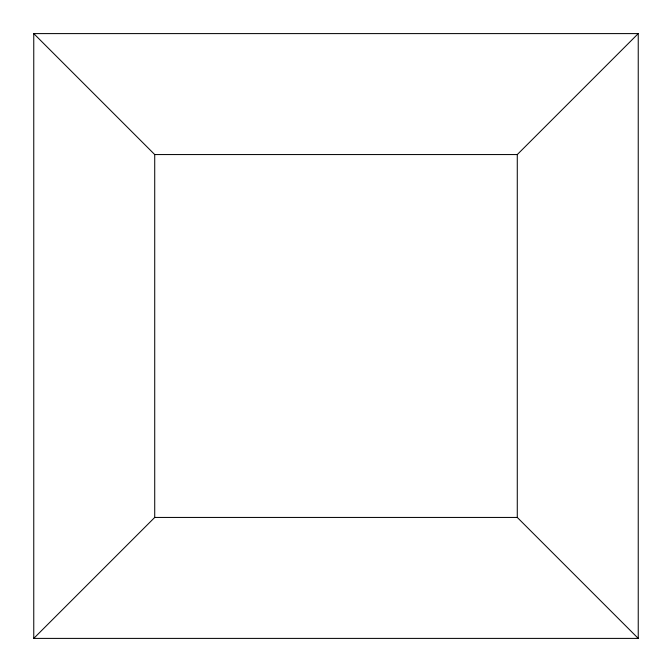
<?xml version="1.0" encoding="UTF-8"?>
<svg xmlns="http://www.w3.org/2000/svg" width="672" height="672" viewBox="0 0 672 672"><rect width="100%" height="100%" fill="white"/><g stroke="black" fill="none" stroke-linecap="round" stroke-linejoin="round"><path stroke-width="1.01" d="M33.76 33.6L154.72 154.56L517.28 154.56L638.24 33.6L638.24 638.4L33.76 638.4L33.76 33.6L638.24 33.6M33.76 638.4L154.72 517.44L517.28 517.44L638.24 638.4M517.28 154.56L517.28 517.44M154.72 154.56L154.72 517.44"/></g></svg>
